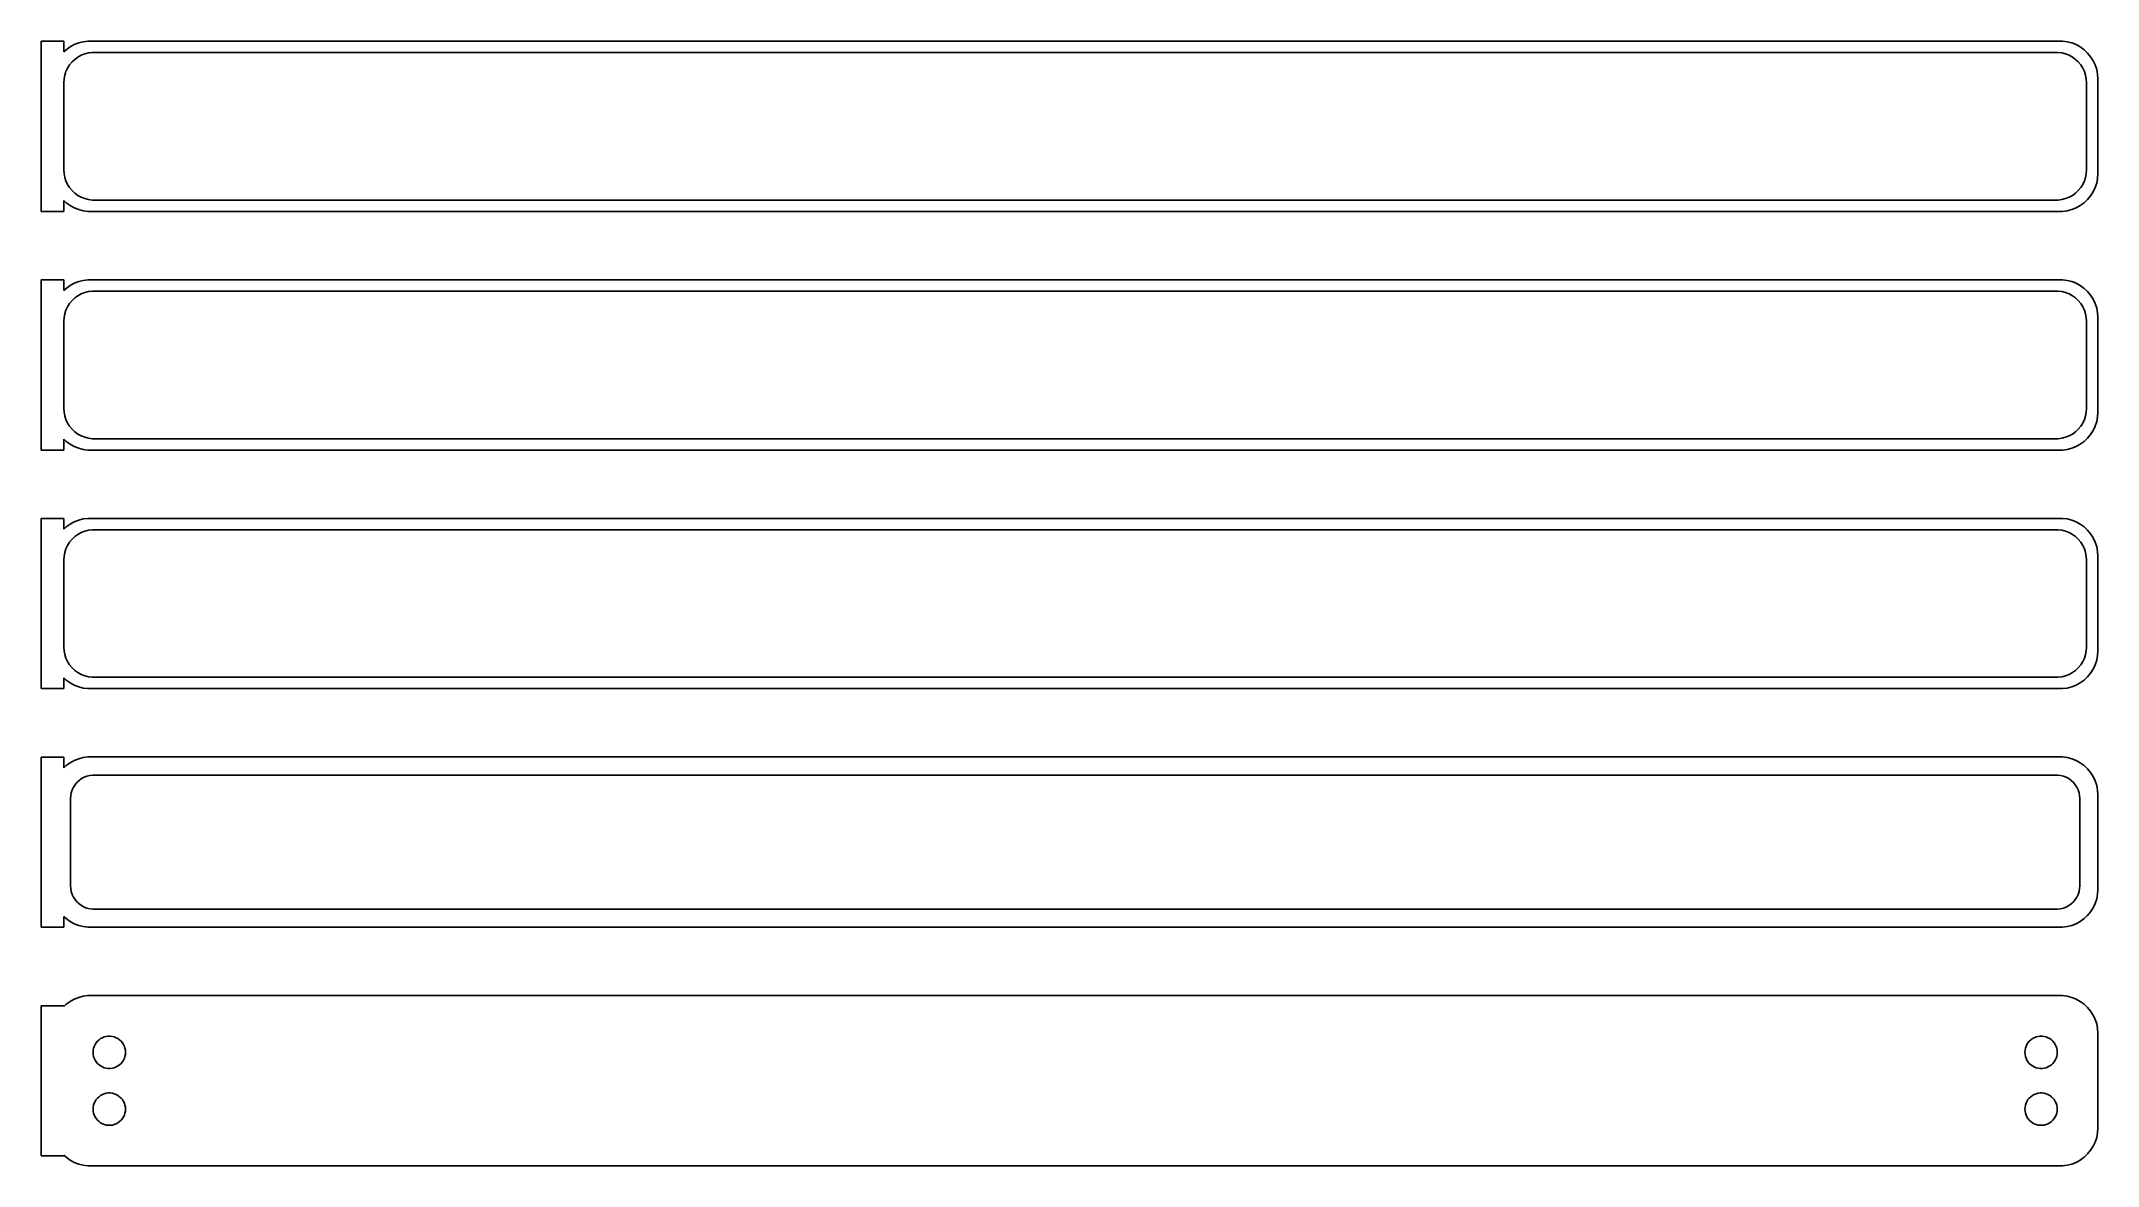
# Model space of a CAD drawing. Header units: metres. Extents: x -136 to 135, y 146 to 295.
import ezdxf

# ---------------------------------------------------------------- set-up
doc = ezdxf.new("R2010")
doc.units = ezdxf.units.M

msp = doc.modelspace()

# ---------------------------------------------------------------- linework, layer by layer
for p, q in [((-133.5, 294.74), (-136.5, 294.74)), ((-136.5, 294.74), (-136.5, 272.26)), ((-133.5, 293.309), (-133.5, 294.74)), ((-133.187, 293.603), (-133.5, 293.309)), ((-132.679, 293.972), (-133.187, 293.603)), ((-132.129, 294.274), (-132.679, 293.972)), ((-131.545, 294.505), (-132.129, 294.274)), ((-130.937, 294.661), (-131.545, 294.505)), ((-130.314, 294.74), (-130.937, 294.661)), ((130.314, 294.74), (-130.314, 294.74)), ((-130.25, 293.179), (-129.751, 293.242)), ((-129.751, 293.242), (129.751, 293.242)), ((129.751, 293.242), (130.25, 293.179)), ((130.937, 294.661), (130.314, 294.74)), ((131.545, 294.505), (130.937, 294.661)), ((132.129, 294.274), (131.545, 294.505)), ((132.679, 293.972), (132.129, 294.274)), ((133.187, 293.603), (132.679, 293.972)), ((133.645, 293.173), (133.187, 293.603)), ((-133.374, 290.245), (-133.219, 290.722)), ((-133.219, 290.722), (-133.005, 291.177)), ((-133.005, 291.177), (-132.736, 291.601)), ((-132.736, 291.601), (-132.416, 291.988)), ((-132.416, 291.988), (-132.05, 292.332)), ((-132.05, 292.332), (-131.643, 292.627)), ((-131.643, 292.627), (-131.203, 292.869)), ((-131.203, 292.869), (-130.736, 293.054)), ((-130.736, 293.054), (-130.25, 293.179)), ((130.25, 293.179), (130.736, 293.054)), ((130.736, 293.054), (131.203, 292.869)), ((131.203, 292.869), (131.643, 292.627)), ((131.643, 292.627), (132.05, 292.332)), ((132.05, 292.332), (132.416, 291.988)), ((132.416, 291.988), (132.736, 291.601)), ((132.736, 291.601), (133.005, 291.177)), ((133.005, 291.177), (133.219, 290.722)), ((133.219, 290.722), (133.374, 290.245)), ((134.045, 292.689), (133.645, 293.173)), ((134.382, 292.159), (134.045, 292.689)), ((134.649, 291.591), (134.382, 292.159)), ((134.843, 290.993), (134.649, 291.591)), ((134.961, 290.377), (134.843, 290.993)), ((-133.5, 289.25), (-133.468, 289.751)), ((-133.5, 277.75), (-133.5, 289.25)), ((-133.468, 289.751), (-133.374, 290.245)), ((133.374, 290.245), (133.468, 289.751)), ((133.468, 289.751), (133.5, 289.25)), ((133.5, 289.25), (133.5, 277.75)), ((135, 289.75), (134.961, 290.377)), ((135, 277.25), (135, 289.75)), ((-133.468, 277.249), (-133.5, 277.75)), ((-133.374, 276.755), (-133.468, 277.249)), ((133.468, 277.249), (133.374, 276.755)), ((133.5, 277.75), (133.468, 277.249)), ((134.961, 276.623), (135, 277.25)), ((-133.219, 276.278), (-133.374, 276.755)), ((-133.005, 275.823), (-133.219, 276.278)), ((-132.736, 275.399), (-133.005, 275.823)), ((-132.416, 275.012), (-132.736, 275.399)), ((-132.05, 274.668), (-132.416, 275.012)), ((-131.643, 274.373), (-132.05, 274.668)), ((-131.203, 274.131), (-131.643, 274.373)), ((131.643, 274.373), (131.203, 274.131)), ((132.05, 274.668), (131.643, 274.373)), ((132.416, 275.012), (132.05, 274.668)), ((132.736, 275.399), (132.416, 275.012)), ((133.005, 275.823), (132.736, 275.399)), ((133.219, 276.278), (133.005, 275.823)), ((133.374, 276.755), (133.219, 276.278)), ((133.645, 273.827), (134.045, 274.311)), ((134.045, 274.311), (134.382, 274.841)), ((134.382, 274.841), (134.649, 275.409)), ((134.649, 275.409), (134.843, 276.007)), ((134.843, 276.007), (134.961, 276.623)), ((-136.5, 272.26), (-133.5, 272.26)), ((-133.5, 273.691), (-133.187, 273.397)), ((-133.5, 272.26), (-133.5, 273.691)), ((-133.187, 273.397), (-132.679, 273.028)), ((-132.679, 273.028), (-132.129, 272.726)), ((-132.129, 272.726), (-131.545, 272.495)), ((-131.545, 272.495), (-130.937, 272.339)), ((-130.736, 273.946), (-131.203, 274.131)), ((-130.937, 272.339), (-130.314, 272.26)), ((-130.25, 273.821), (-130.736, 273.946)), ((-130.314, 272.26), (130.314, 272.26)), ((-129.751, 273.758), (-130.25, 273.821)), ((129.751, 273.758), (-129.751, 273.758)), ((130.25, 273.821), (129.751, 273.758)), ((130.736, 273.946), (130.25, 273.821)), ((130.314, 272.26), (130.937, 272.339)), ((131.203, 274.131), (130.736, 273.946)), ((130.937, 272.339), (131.545, 272.495)), ((131.545, 272.495), (132.129, 272.726)), ((132.129, 272.726), (132.679, 273.028)), ((132.679, 273.028), (133.187, 273.397)), ((133.187, 273.397), (133.645, 273.827)), ((-133.5, 263.24), (-136.5, 263.24)), ((-136.5, 263.24), (-136.5, 240.76)), ((-133.5, 261.809), (-133.5, 263.24)), ((-133.187, 262.103), (-133.5, 261.809)), ((-132.679, 262.472), (-133.187, 262.103)), ((-132.129, 262.774), (-132.679, 262.472)), ((-132.416, 260.488), (-132.05, 260.832)), ((-131.545, 263.005), (-132.129, 262.774)), ((-132.05, 260.832), (-131.643, 261.127)), ((-131.643, 261.127), (-131.203, 261.369)), ((-130.937, 263.161), (-131.545, 263.005)), ((-131.203, 261.369), (-130.736, 261.554)), ((-130.314, 263.24), (-130.937, 263.161)), ((-130.736, 261.554), (-130.25, 261.679)), ((130.314, 263.24), (-130.314, 263.24)), ((-130.25, 261.679), (-129.751, 261.742)), ((-129.751, 261.742), (129.751, 261.742)), ((129.751, 261.742), (130.25, 261.679)), ((130.25, 261.679), (130.736, 261.554)), ((130.937, 263.161), (130.314, 263.24)), ((130.736, 261.554), (131.203, 261.369)), ((131.545, 263.005), (130.937, 263.161)), ((131.203, 261.369), (131.643, 261.127)), ((132.129, 262.774), (131.545, 263.005)), ((131.643, 261.127), (132.05, 260.832)), ((132.05, 260.832), (132.416, 260.488)), ((132.679, 262.472), (132.129, 262.774)), ((133.187, 262.103), (132.679, 262.472)), ((133.645, 261.673), (133.187, 262.103)), ((134.045, 261.189), (133.645, 261.673)), ((134.382, 260.659), (134.045, 261.189)), ((134.649, 260.091), (134.382, 260.659)), ((-133.5, 257.75), (-133.468, 258.251)), ((-133.468, 258.251), (-133.374, 258.745)), ((-133.374, 258.745), (-133.219, 259.222)), ((-133.219, 259.222), (-133.005, 259.677)), ((-133.005, 259.677), (-132.736, 260.101)), ((-132.736, 260.101), (-132.416, 260.488)), ((132.416, 260.488), (132.736, 260.101)), ((132.736, 260.101), (133.005, 259.677)), ((133.005, 259.677), (133.219, 259.222)), ((133.219, 259.222), (133.374, 258.745)), ((133.374, 258.745), (133.468, 258.251)), ((133.468, 258.251), (133.5, 257.75)), ((134.843, 259.493), (134.649, 260.091)), ((134.961, 258.877), (134.843, 259.493)), ((135, 258.25), (134.961, 258.877)), ((135, 245.75), (135, 258.25)), ((-133.5, 246.25), (-133.5, 257.75)), ((133.5, 257.75), (133.5, 246.25)), ((-133.468, 245.749), (-133.5, 246.25)), ((-133.374, 245.255), (-133.468, 245.749)), ((-133.219, 244.778), (-133.374, 245.255)), ((-133.005, 244.323), (-133.219, 244.778)), ((133.219, 244.778), (133.005, 244.323)), ((133.374, 245.255), (133.219, 244.778)), ((133.468, 245.749), (133.374, 245.255)), ((133.5, 246.25), (133.468, 245.749)), ((134.649, 243.909), (134.843, 244.507)), ((134.843, 244.507), (134.961, 245.123)), ((134.961, 245.123), (135, 245.75)), ((-133.5, 242.191), (-133.187, 241.897)), ((-133.5, 240.76), (-133.5, 242.191)), ((-133.187, 241.897), (-132.679, 241.528)), ((-132.736, 243.899), (-133.005, 244.323)), ((-132.416, 243.512), (-132.736, 243.899)), ((-132.05, 243.168), (-132.416, 243.512)), ((-131.643, 242.873), (-132.05, 243.168)), ((-131.203, 242.631), (-131.643, 242.873)), ((-130.736, 242.446), (-131.203, 242.631)), ((-130.25, 242.321), (-130.736, 242.446)), ((-129.751, 242.258), (-130.25, 242.321)), ((129.751, 242.258), (-129.751, 242.258)), ((130.25, 242.321), (129.751, 242.258)), ((130.736, 242.446), (130.25, 242.321)), ((131.203, 242.631), (130.736, 242.446)), ((131.643, 242.873), (131.203, 242.631)), ((132.05, 243.168), (131.643, 242.873)), ((132.416, 243.512), (132.05, 243.168)), ((132.736, 243.899), (132.416, 243.512)), ((132.679, 241.528), (133.187, 241.897)), ((133.005, 244.323), (132.736, 243.899)), ((133.187, 241.897), (133.645, 242.327)), ((133.645, 242.327), (134.045, 242.811)), ((134.045, 242.811), (134.382, 243.341)), ((134.382, 243.341), (134.649, 243.909)), ((-136.5, 240.76), (-133.5, 240.76)), ((-132.679, 241.528), (-132.129, 241.226)), ((-132.129, 241.226), (-131.545, 240.995)), ((-131.545, 240.995), (-130.937, 240.839)), ((-130.937, 240.839), (-130.314, 240.76)), ((-130.314, 240.76), (130.314, 240.76)), ((130.314, 240.76), (130.937, 240.839)), ((130.937, 240.839), (131.545, 240.995)), ((131.545, 240.995), (132.129, 241.226)), ((132.129, 241.226), (132.679, 241.528)), ((-133.5, 231.74), (-136.5, 231.74)), ((-136.5, 231.74), (-136.5, 209.26)), ((-133.5, 230.309), (-133.5, 231.74)), ((-132.679, 230.972), (-133.187, 230.603)), ((-132.129, 231.274), (-132.679, 230.972)), ((-131.545, 231.505), (-132.129, 231.274)), ((-130.937, 231.661), (-131.545, 231.505)), ((-130.314, 231.74), (-130.937, 231.661)), ((130.314, 231.74), (-130.314, 231.74)), ((130.937, 231.661), (130.314, 231.74)), ((131.545, 231.505), (130.937, 231.661)), ((132.129, 231.274), (131.545, 231.505)), ((132.679, 230.972), (132.129, 231.274)), ((133.187, 230.603), (132.679, 230.972)), ((-133.187, 230.603), (-133.5, 230.309)), ((-133.219, 227.722), (-133.005, 228.177)), ((-133.005, 228.177), (-132.736, 228.601)), ((-132.736, 228.601), (-132.416, 228.988)), ((-132.416, 228.988), (-132.05, 229.332)), ((-132.05, 229.332), (-131.643, 229.627)), ((-131.643, 229.627), (-131.203, 229.869)), ((-131.203, 229.869), (-130.736, 230.054)), ((-130.736, 230.054), (-130.25, 230.179)), ((-130.25, 230.179), (-129.751, 230.242)), ((-129.751, 230.242), (129.751, 230.242)), ((129.751, 230.242), (130.25, 230.179)), ((130.25, 230.179), (130.736, 230.054)), ((130.736, 230.054), (131.203, 229.869)), ((131.203, 229.869), (131.643, 229.627)), ((131.643, 229.627), (132.05, 229.332)), ((132.05, 229.332), (132.416, 228.988)), ((132.416, 228.988), (132.736, 228.601)), ((132.736, 228.601), (133.005, 228.177)), ((133.005, 228.177), (133.219, 227.722)), ((133.645, 230.173), (133.187, 230.603)), ((134.045, 229.689), (133.645, 230.173)), ((134.382, 229.159), (134.045, 229.689)), ((134.649, 228.591), (134.382, 229.159)), ((134.843, 227.993), (134.649, 228.591)), ((-133.5, 226.25), (-133.468, 226.751)), ((-133.5, 214.75), (-133.5, 226.25)), ((-133.468, 226.751), (-133.374, 227.245)), ((-133.374, 227.245), (-133.219, 227.722)), ((133.219, 227.722), (133.374, 227.245)), ((133.374, 227.245), (133.468, 226.751)), ((133.468, 226.751), (133.5, 226.25)), ((133.5, 226.25), (133.5, 214.75)), ((134.961, 227.377), (134.843, 227.993)), ((135, 226.75), (134.961, 227.377)), ((135, 214.25), (135, 226.75)), ((-133.468, 214.249), (-133.5, 214.75)), ((133.5, 214.75), (133.468, 214.249)), ((-133.374, 213.755), (-133.468, 214.249)), ((-133.219, 213.278), (-133.374, 213.755)), ((-133.005, 212.823), (-133.219, 213.278)), ((-132.736, 212.399), (-133.005, 212.823)), ((-132.416, 212.012), (-132.736, 212.399)), ((-132.05, 211.668), (-132.416, 212.012)), ((132.416, 212.012), (132.05, 211.668)), ((132.736, 212.399), (132.416, 212.012)), ((133.005, 212.823), (132.736, 212.399)), ((133.219, 213.278), (133.005, 212.823)), ((133.374, 213.755), (133.219, 213.278)), ((133.468, 214.249), (133.374, 213.755)), ((134.045, 211.311), (134.382, 211.841)), ((134.382, 211.841), (134.649, 212.409)), ((134.649, 212.409), (134.843, 213.007)), ((134.843, 213.007), (134.961, 213.623)), ((134.961, 213.623), (135, 214.25)), ((-136.5, 209.26), (-133.5, 209.26)), ((-133.5, 210.691), (-133.187, 210.397)), ((-133.5, 209.26), (-133.5, 210.691)), ((-133.187, 210.397), (-132.679, 210.028)), ((-132.679, 210.028), (-132.129, 209.726)), ((-132.129, 209.726), (-131.545, 209.495)), ((-131.643, 211.373), (-132.05, 211.668)), ((-131.203, 211.131), (-131.643, 211.373)), ((-131.545, 209.495), (-130.937, 209.339)), ((-130.736, 210.946), (-131.203, 211.131)), ((-130.937, 209.339), (-130.314, 209.26)), ((-130.25, 210.821), (-130.736, 210.946)), ((-130.314, 209.26), (130.314, 209.26)), ((-129.751, 210.758), (-130.25, 210.821)), ((129.751, 210.758), (-129.751, 210.758)), ((130.25, 210.821), (129.751, 210.758)), ((130.736, 210.946), (130.25, 210.821)), ((130.314, 209.26), (130.937, 209.339)), ((131.203, 211.131), (130.736, 210.946)), ((130.937, 209.339), (131.545, 209.495)), ((131.643, 211.373), (131.203, 211.131)), ((131.545, 209.495), (132.129, 209.726)), ((132.05, 211.668), (131.643, 211.373)), ((132.129, 209.726), (132.679, 210.028)), ((132.679, 210.028), (133.187, 210.397)), ((133.187, 210.397), (133.645, 210.827)), ((133.645, 210.827), (134.045, 211.311)), ((-133.5, 200.229), (-136.5, 200.229)), ((-136.5, 200.229), (-136.5, 177.771)), ((-133.5, 198.809), (-133.5, 200.229)), ((-133.187, 199.103), (-133.5, 198.809)), ((-132.679, 199.472), (-133.187, 199.103)), ((-132.129, 199.774), (-132.679, 199.472)), ((-131.545, 200.005), (-132.129, 199.774)), ((-130.937, 200.161), (-131.545, 200.005)), ((-130.314, 200.24), (-130.937, 200.161)), ((130.314, 200.24), (-130.314, 200.24)), ((130.937, 200.161), (130.314, 200.24)), ((131.545, 200.005), (130.937, 200.161)), ((132.129, 199.774), (131.545, 200.005)), ((132.679, 199.472), (132.129, 199.774)), ((133.187, 199.103), (132.679, 199.472)), ((133.645, 198.673), (133.187, 199.103)), ((134.045, 198.189), (133.645, 198.673)), ((-132.588, 195.14), (-132.515, 195.524)), ((-132.515, 195.524), (-132.394, 195.896)), ((-132.394, 195.896), (-132.228, 196.25)), ((-132.228, 196.25), (-132.018, 196.58)), ((-132.018, 196.58), (-131.769, 196.881)), ((-131.769, 196.881), (-131.484, 197.149)), ((-131.484, 197.149), (-131.168, 197.378)), ((-131.168, 197.378), (-130.825, 197.567)), ((-130.825, 197.567), (-130.462, 197.711)), ((-130.462, 197.711), (-130.083, 197.808)), ((-130.083, 197.808), (-129.695, 197.857)), ((-129.695, 197.857), (129.695, 197.857)), ((129.695, 197.857), (130.083, 197.808)), ((130.083, 197.808), (130.462, 197.711)), ((130.462, 197.711), (130.825, 197.567)), ((130.825, 197.567), (131.168, 197.378)), ((131.168, 197.378), (131.484, 197.149)), ((131.484, 197.149), (131.769, 196.881)), ((131.769, 196.881), (132.018, 196.58)), ((132.018, 196.58), (132.228, 196.25)), ((132.228, 196.25), (132.394, 195.896)), ((132.394, 195.896), (132.515, 195.524)), ((132.515, 195.524), (132.588, 195.14)), ((134.382, 197.659), (134.045, 198.189)), ((134.649, 197.091), (134.382, 197.659)), ((134.843, 196.493), (134.649, 197.091)), ((134.961, 195.877), (134.843, 196.493)), ((135, 195.25), (134.961, 195.877)), ((-132.613, 194.75), (-132.588, 195.14)), ((-132.613, 183.25), (-132.613, 194.75)), ((132.588, 195.14), (132.613, 194.75)), ((132.613, 194.75), (132.613, 183.25)), ((135, 182.75), (135, 195.25)), ((-132.588, 182.86), (-132.613, 183.25)), ((-132.515, 182.476), (-132.588, 182.86)), ((-132.394, 182.104), (-132.515, 182.476)), ((-132.228, 181.75), (-132.394, 182.104)), ((132.394, 182.104), (132.228, 181.75)), ((132.515, 182.476), (132.394, 182.104)), ((132.588, 182.86), (132.515, 182.476)), ((132.613, 183.25), (132.588, 182.86)), ((134.843, 181.507), (134.961, 182.123)), ((134.961, 182.123), (135, 182.75)), ((-133.5, 177.771), (-133.5, 179.191)), ((-133.5, 179.191), (-133.187, 178.897)), ((-132.018, 181.42), (-132.228, 181.75)), ((-131.769, 181.119), (-132.018, 181.42)), ((-131.484, 180.851), (-131.769, 181.119)), ((-131.168, 180.622), (-131.484, 180.851)), ((-130.825, 180.433), (-131.168, 180.622)), ((-130.462, 180.289), (-130.825, 180.433)), ((-130.083, 180.192), (-130.462, 180.289)), ((-129.695, 180.143), (-130.083, 180.192)), ((129.695, 180.143), (-129.695, 180.143)), ((130.083, 180.192), (129.695, 180.143)), ((130.462, 180.289), (130.083, 180.192)), ((130.825, 180.433), (130.462, 180.289)), ((131.168, 180.622), (130.825, 180.433)), ((131.484, 180.851), (131.168, 180.622)), ((131.769, 181.119), (131.484, 180.851)), ((132.018, 181.42), (131.769, 181.119)), ((132.228, 181.75), (132.018, 181.42)), ((133.187, 178.897), (133.645, 179.327)), ((133.645, 179.327), (134.045, 179.811)), ((134.045, 179.811), (134.382, 180.341)), ((134.382, 180.341), (134.649, 180.909)), ((134.649, 180.909), (134.843, 181.507)), ((-136.5, 177.771), (-133.5, 177.771)), ((-133.187, 178.897), (-132.679, 178.528)), ((-132.679, 178.528), (-132.129, 178.226)), ((-132.129, 178.226), (-131.545, 177.995)), ((-131.545, 177.995), (-130.937, 177.839)), ((-130.937, 177.839), (-130.314, 177.76)), ((-130.314, 177.76), (130.314, 177.76)), ((130.314, 177.76), (130.937, 177.839)), ((130.937, 177.839), (131.545, 177.995)), ((131.545, 177.995), (132.129, 178.226)), ((132.129, 178.226), (132.679, 178.528)), ((132.679, 178.528), (133.187, 178.897)), ((-131.545, 168.505), (-132.129, 168.274)), ((-130.937, 168.661), (-131.545, 168.505)), ((-130.314, 168.74), (-130.937, 168.661)), ((130.314, 168.74), (-130.314, 168.74)), ((130.937, 168.661), (130.314, 168.74)), ((131.545, 168.505), (130.937, 168.661)), ((132.129, 168.274), (131.545, 168.505)), ((-133.5, 167.403), (-136.5, 167.403)), ((-136.5, 167.403), (-136.5, 147.597)), ((-133.187, 167.603), (-133.5, 167.309)), ((-133.5, 167.309), (-133.5, 167.403)), ((-132.679, 167.972), (-133.187, 167.603)), ((-132.129, 168.274), (-132.679, 167.972)), ((132.679, 167.972), (132.129, 168.274)), ((133.187, 167.603), (132.679, 167.972)), ((133.645, 167.173), (133.187, 167.603)), ((134.045, 166.689), (133.645, 167.173)), ((134.382, 166.159), (134.045, 166.689)), ((134.649, 165.591), (134.382, 166.159)), ((-128.861, 162.895), (-128.644, 163.053)), ((-128.644, 163.053), (-128.409, 163.182)), ((-128.409, 163.182), (-128.16, 163.281)), ((-128.16, 163.281), (-127.9, 163.347)), ((-127.9, 163.347), (-127.634, 163.381)), ((-127.634, 163.381), (-127.366, 163.381)), ((-127.366, 163.381), (-127.1, 163.347)), ((-127.1, 163.347), (-126.84, 163.281)), ((-126.84, 163.281), (-126.591, 163.182)), ((-126.591, 163.182), (-126.356, 163.053)), ((-126.356, 163.053), (-126.139, 162.895)), ((126.139, 162.895), (126.356, 163.053)), ((126.356, 163.053), (126.591, 163.182)), ((126.591, 163.182), (126.84, 163.281)), ((126.84, 163.281), (127.1, 163.347)), ((127.1, 163.347), (127.366, 163.381)), ((127.366, 163.381), (127.634, 163.381)), ((127.634, 163.381), (127.9, 163.347)), ((127.9, 163.347), (128.16, 163.281)), ((128.16, 163.281), (128.409, 163.182)), ((128.409, 163.182), (128.644, 163.053)), ((128.644, 163.053), (128.861, 162.895)), ((134.843, 164.993), (134.649, 165.591)), ((134.961, 164.377), (134.843, 164.993)), ((135, 163.75), (134.961, 164.377)), ((135, 151.25), (135, 163.75)), ((-129.635, 161.25), (-129.618, 161.518)), ((-129.618, 160.982), (-129.635, 161.25)), ((-129.618, 161.518), (-129.568, 161.781)), ((-129.568, 160.719), (-129.618, 160.982)), ((-129.568, 161.781), (-129.485, 162.036)), ((-129.485, 160.464), (-129.568, 160.719)), ((-129.485, 162.036), (-129.371, 162.279)), ((-129.371, 160.221), (-129.485, 160.464)), ((-129.371, 162.279), (-129.227, 162.505)), ((-129.227, 159.995), (-129.371, 160.221)), ((-129.227, 162.505), (-129.057, 162.712)), ((-129.057, 162.712), (-128.861, 162.895)), ((-126.139, 162.895), (-125.943, 162.712)), ((-125.943, 162.712), (-125.773, 162.505)), ((-125.773, 162.505), (-125.629, 162.279)), ((-125.629, 160.221), (-125.773, 159.995)), ((-125.629, 162.279), (-125.515, 162.036)), ((-125.515, 160.464), (-125.629, 160.221)), ((-125.515, 162.036), (-125.432, 161.781)), ((-125.432, 160.719), (-125.515, 160.464)), ((-125.432, 161.781), (-125.382, 161.518)), ((-125.382, 160.982), (-125.432, 160.719)), ((-125.382, 161.518), (-125.365, 161.25)), ((-125.365, 161.25), (-125.382, 160.982)), ((125.365, 161.25), (125.382, 161.518)), ((125.382, 160.982), (125.365, 161.25)), ((125.382, 161.518), (125.432, 161.781)), ((125.432, 160.719), (125.382, 160.982)), ((125.432, 161.781), (125.515, 162.036)), ((125.515, 160.464), (125.432, 160.719)), ((125.515, 162.036), (125.629, 162.279)), ((125.629, 160.221), (125.515, 160.464)), ((125.629, 162.279), (125.773, 162.505)), ((125.773, 159.995), (125.629, 160.221)), ((125.773, 162.505), (125.943, 162.712)), ((125.943, 162.712), (126.139, 162.895)), ((128.861, 162.895), (129.057, 162.712)), ((129.057, 162.712), (129.227, 162.505)), ((129.227, 162.505), (129.371, 162.279)), ((129.371, 160.221), (129.227, 159.995)), ((129.371, 162.279), (129.485, 162.036)), ((129.485, 160.464), (129.371, 160.221)), ((129.485, 162.036), (129.568, 161.781)), ((129.568, 160.719), (129.485, 160.464)), ((129.568, 161.781), (129.618, 161.518)), ((129.618, 160.982), (129.568, 160.719)), ((129.618, 161.518), (129.635, 161.25)), ((129.635, 161.25), (129.618, 160.982)), ((-129.057, 159.788), (-129.227, 159.995)), ((-128.861, 159.605), (-129.057, 159.788)), ((-128.644, 159.447), (-128.861, 159.605)), ((-128.409, 159.318), (-128.644, 159.447)), ((-128.16, 159.219), (-128.409, 159.318)), ((-127.9, 159.153), (-128.16, 159.219)), ((-127.634, 159.119), (-127.9, 159.153)), ((-127.366, 159.119), (-127.634, 159.119)), ((-127.1, 159.153), (-127.366, 159.119)), ((-126.84, 159.219), (-127.1, 159.153)), ((-126.591, 159.318), (-126.84, 159.219)), ((-126.356, 159.447), (-126.591, 159.318)), ((-126.139, 159.605), (-126.356, 159.447)), ((-125.943, 159.788), (-126.139, 159.605)), ((-125.773, 159.995), (-125.943, 159.788)), ((125.943, 159.788), (125.773, 159.995)), ((126.139, 159.605), (125.943, 159.788)), ((126.356, 159.447), (126.139, 159.605)), ((126.591, 159.318), (126.356, 159.447)), ((126.84, 159.219), (126.591, 159.318)), ((127.1, 159.153), (126.84, 159.219)), ((127.366, 159.119), (127.1, 159.153)), ((127.634, 159.119), (127.366, 159.119)), ((127.9, 159.153), (127.634, 159.119)), ((128.16, 159.219), (127.9, 159.153)), ((128.409, 159.318), (128.16, 159.219)), ((128.644, 159.447), (128.409, 159.318)), ((128.861, 159.605), (128.644, 159.447)), ((129.057, 159.788), (128.861, 159.605)), ((129.227, 159.995), (129.057, 159.788)), ((-129.485, 154.536), (-129.371, 154.779)), ((-129.371, 154.779), (-129.227, 155.005)), ((-129.227, 155.005), (-129.057, 155.212)), ((-129.057, 155.212), (-128.861, 155.395)), ((-128.861, 155.395), (-128.644, 155.553)), ((-128.644, 155.553), (-128.409, 155.682)), ((-128.409, 155.682), (-128.16, 155.781)), ((-128.16, 155.781), (-127.9, 155.847)), ((-127.9, 155.847), (-127.634, 155.881)), ((-127.634, 155.881), (-127.366, 155.881)), ((-127.366, 155.881), (-127.1, 155.847)), ((-127.1, 155.847), (-126.84, 155.781)), ((-126.84, 155.781), (-126.591, 155.682)), ((-126.591, 155.682), (-126.356, 155.553)), ((-126.356, 155.553), (-126.139, 155.395)), ((-126.139, 155.395), (-125.943, 155.212)), ((-125.943, 155.212), (-125.773, 155.005)), ((-125.773, 155.005), (-125.629, 154.779)), ((-125.629, 154.779), (-125.515, 154.536)), ((125.515, 154.536), (125.629, 154.779)), ((125.629, 154.779), (125.773, 155.005)), ((125.773, 155.005), (125.943, 155.212)), ((125.943, 155.212), (126.139, 155.395)), ((126.139, 155.395), (126.356, 155.553)), ((126.356, 155.553), (126.591, 155.682)), ((126.591, 155.682), (126.84, 155.781)), ((126.84, 155.781), (127.1, 155.847)), ((127.1, 155.847), (127.366, 155.881)), ((127.366, 155.881), (127.634, 155.881)), ((127.634, 155.881), (127.9, 155.847)), ((127.9, 155.847), (128.16, 155.781)), ((128.16, 155.781), (128.409, 155.682)), ((128.409, 155.682), (128.644, 155.553)), ((128.644, 155.553), (128.861, 155.395)), ((128.861, 155.395), (129.057, 155.212)), ((129.057, 155.212), (129.227, 155.005)), ((129.227, 155.005), (129.371, 154.779)), ((129.371, 154.779), (129.485, 154.536)), ((-129.635, 153.75), (-129.618, 154.018)), ((-129.618, 153.482), (-129.635, 153.75)), ((-129.618, 154.018), (-129.568, 154.281)), ((-129.568, 153.219), (-129.618, 153.482)), ((-129.568, 154.281), (-129.485, 154.536)), ((-129.485, 152.964), (-129.568, 153.219)), ((-129.371, 152.721), (-129.485, 152.964)), ((-129.227, 152.495), (-129.371, 152.721)), ((-129.057, 152.288), (-129.227, 152.495)), ((-128.861, 152.105), (-129.057, 152.288)), ((-128.644, 151.947), (-128.861, 152.105)), ((-126.139, 152.105), (-126.356, 151.947)), ((-125.943, 152.288), (-126.139, 152.105)), ((-125.773, 152.495), (-125.943, 152.288)), ((-125.629, 152.721), (-125.773, 152.495)), ((-125.515, 152.964), (-125.629, 152.721)), ((-125.515, 154.536), (-125.432, 154.281)), ((-125.432, 153.219), (-125.515, 152.964)), ((-125.432, 154.281), (-125.382, 154.018)), ((-125.382, 153.482), (-125.432, 153.219)), ((-125.382, 154.018), (-125.365, 153.75)), ((-125.365, 153.75), (-125.382, 153.482)), ((125.365, 153.75), (125.382, 154.018)), ((125.382, 153.482), (125.365, 153.75)), ((125.382, 154.018), (125.432, 154.281)), ((125.432, 153.219), (125.382, 153.482)), ((125.432, 154.281), (125.515, 154.536)), ((125.515, 152.964), (125.432, 153.219)), ((125.629, 152.721), (125.515, 152.964)), ((125.773, 152.495), (125.629, 152.721)), ((125.943, 152.288), (125.773, 152.495)), ((126.139, 152.105), (125.943, 152.288)), ((126.356, 151.947), (126.139, 152.105)), ((128.861, 152.105), (128.644, 151.947)), ((129.057, 152.288), (128.861, 152.105)), ((129.227, 152.495), (129.057, 152.288)), ((129.371, 152.721), (129.227, 152.495)), ((129.485, 152.964), (129.371, 152.721)), ((129.485, 154.536), (129.568, 154.281)), ((129.568, 153.219), (129.485, 152.964)), ((129.568, 154.281), (129.618, 154.018)), ((129.618, 153.482), (129.568, 153.219)), ((129.618, 154.018), (129.635, 153.75)), ((129.635, 153.75), (129.618, 153.482)), ((-128.409, 151.818), (-128.644, 151.947)), ((-128.16, 151.719), (-128.409, 151.818)), ((-127.9, 151.653), (-128.16, 151.719)), ((-127.634, 151.619), (-127.9, 151.653)), ((-127.366, 151.619), (-127.634, 151.619)), ((-127.1, 151.653), (-127.366, 151.619)), ((-126.84, 151.719), (-127.1, 151.653)), ((-126.591, 151.818), (-126.84, 151.719)), ((-126.356, 151.947), (-126.591, 151.818)), ((126.591, 151.818), (126.356, 151.947)), ((126.84, 151.719), (126.591, 151.818)), ((127.1, 151.653), (126.84, 151.719)), ((127.366, 151.619), (127.1, 151.653)), ((127.634, 151.619), (127.366, 151.619)), ((127.9, 151.653), (127.634, 151.619)), ((128.16, 151.719), (127.9, 151.653)), ((128.409, 151.818), (128.16, 151.719)), ((128.644, 151.947), (128.409, 151.818)), ((134.382, 148.841), (134.649, 149.409)), ((134.649, 149.409), (134.843, 150.007)), ((134.843, 150.007), (134.961, 150.623)), ((134.961, 150.623), (135, 151.25)), ((-136.5, 147.597), (-133.5, 147.597)), ((-133.5, 147.597), (-133.5, 147.691)), ((-133.5, 147.691), (-133.187, 147.397)), ((-133.187, 147.397), (-132.679, 147.028)), ((-132.679, 147.028), (-132.129, 146.726)), ((-132.129, 146.726), (-131.545, 146.495)), ((131.545, 146.495), (132.129, 146.726)), ((132.129, 146.726), (132.679, 147.028)), ((132.679, 147.028), (133.187, 147.397)), ((133.187, 147.397), (133.645, 147.827)), ((133.645, 147.827), (134.045, 148.311)), ((134.045, 148.311), (134.382, 148.841)), ((-131.545, 146.495), (-130.937, 146.339)), ((-130.937, 146.339), (-130.314, 146.26)), ((-130.314, 146.26), (130.314, 146.26)), ((130.314, 146.26), (130.937, 146.339)), ((130.937, 146.339), (131.545, 146.495))]:
    msp.add_line(p, q)

doc.saveas('drawing.dxf')
